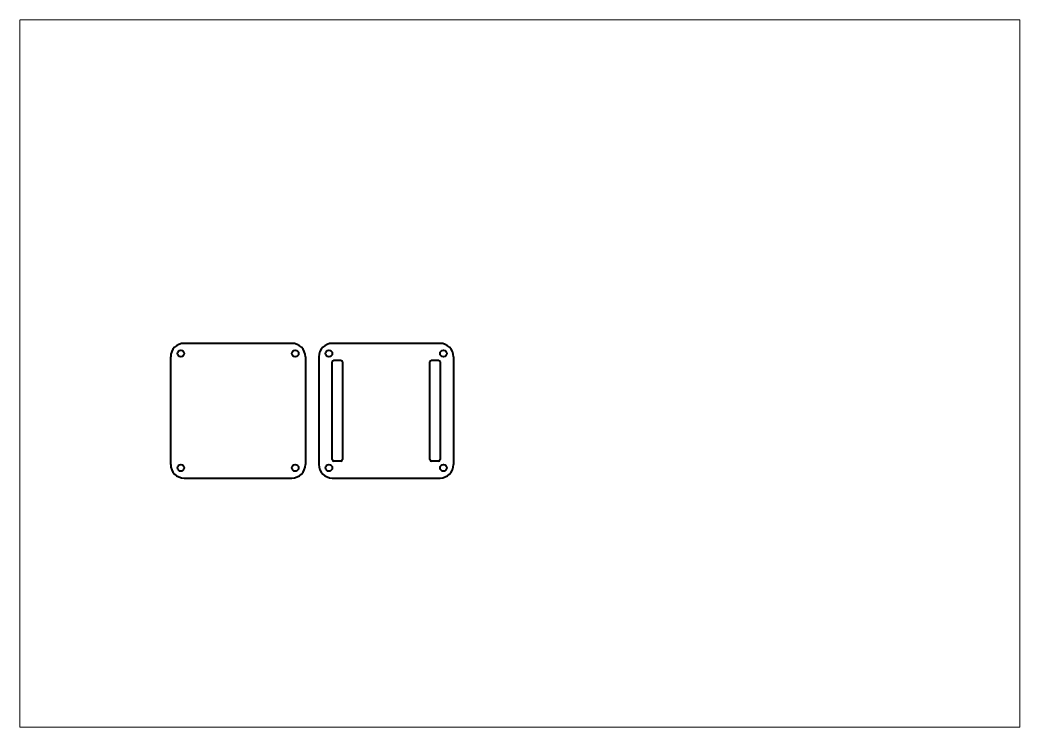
# Paper-space layout '图纸' of a CAD drawing. Header units: millimetres. Extents: x 0 to 297, y 0 to 210.
# The model-space entities are those that its viewports show. They can reach past a viewport. Long polylines and large blocks are cut down to what shows.
import ezdxf

# ---------------------------------------------------------------- set-up
doc = ezdxf.new("R2010")
doc.units = ezdxf.units.MM
doc.layers.add('几何', color=7, linetype='Continuous')

msp = doc.modelspace()

# ---------------------------------------------------------------- linework, layer by layer
at = {"layer": '几何', "linetype": 'Continuous', "lineweight": 40}
for p, q in [((80.75, 113.95), (48.75, 113.95)), ((124.75, 113.95), (92.75, 113.95)), ((44.75, 77.95), (44.75, 109.95)), ((84.75, 109.95), (84.75, 77.95)), ((88.75, 109.95), (88.75, 77.95)), ((128.75, 109.95), (128.75, 77.95)), ((92.75, 79.45), (92.75, 108.45)), ((93.25, 108.95), (95.25, 108.95)), ((95.75, 108.45), (95.75, 79.45)), ((121.75, 79.45), (121.75, 108.45)), ((122.25, 108.95), (124.25, 108.95)), ((124.75, 108.45), (124.75, 79.45)), ((95.25, 78.95), (93.25, 78.95)), ((124.25, 78.95), (122.25, 78.95)), ((48.75, 73.95), (80.75, 73.95)), ((92.75, 73.95), (124.75, 73.95))]:
    msp.add_line(p, q, dxfattribs=at)
for centre in [(47.75, 110.95), (81.75, 110.95), (91.75, 110.95), (125.75, 110.95), (47.75, 76.95), (81.75, 76.95), (91.75, 76.95), (125.75, 76.95)]:
    msp.add_circle(centre, 1, dxfattribs=at)
for centre, radius, start, end in [((48.75, 109.95), 4, 90, 180), ((80.75, 109.95), 4, 0, 90), ((92.75, 109.95), 4, 90, 180), ((124.75, 109.95), 4, 0, 90), ((93.25, 108.45), 0.5, 90, 180), ((95.25, 108.45), 0.5, 0, 90), ((122.25, 108.45), 0.5, 90, 180), ((124.25, 108.45), 0.5, 0, 90), ((48.75, 77.95), 4, 180, 270), ((80.75, 77.95), 4, 270, 0), ((92.75, 77.95), 4, 180, 270), ((93.25, 79.45), 0.5, 180, 270), ((95.25, 79.45), 0.5, 270, 0), ((122.25, 79.45), 0.5, 180, 270), ((124.25, 79.45), 0.5, 270, 0), ((124.75, 77.95), 4, 270, 0)]:
    msp.add_arc(centre, radius, start, end, dxfattribs=at)

psp = doc.layouts.new('图纸')

# ---------------------------------------------------------------- viewports
at = {"layer": '0'}
psp.add_viewport(center=(148.5, 105), size=(297, 210), view_center_point=(148.5, 105), view_height=210, dxfattribs=at)

doc.saveas('drawing.dxf')
